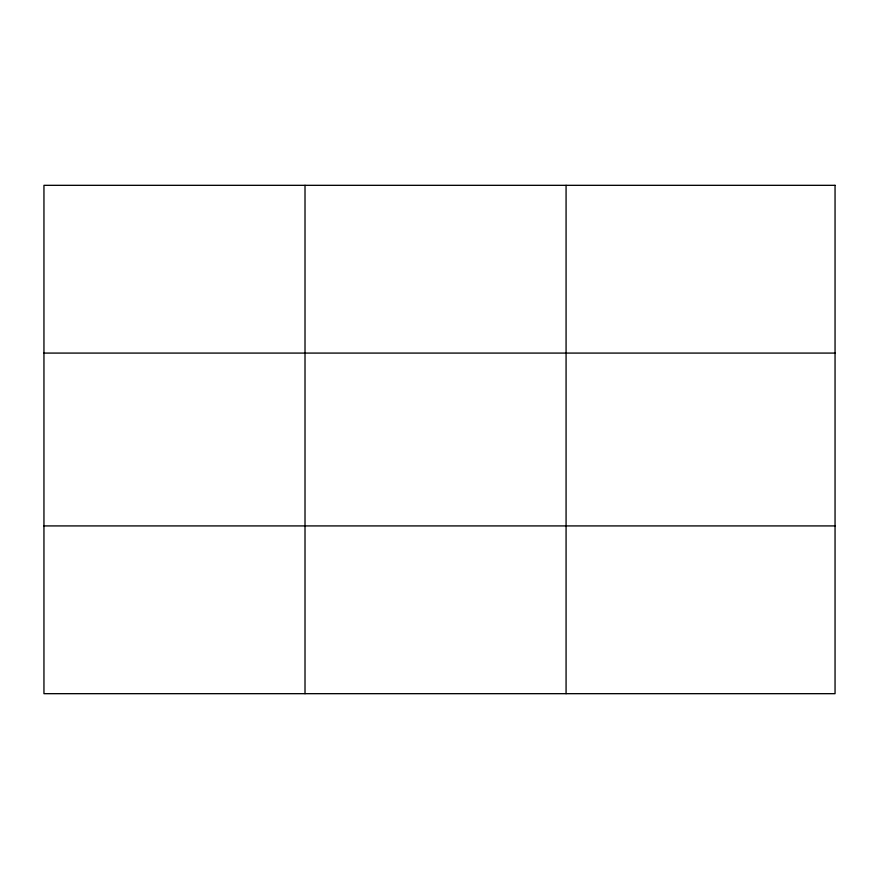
<?xml version="1.0" encoding="UTF-8"?>
<svg xmlns="http://www.w3.org/2000/svg" width="879" height="879" viewBox="0 0 879 879"><rect width="100%" height="100%" fill="white"/><g stroke="black" fill="none" stroke-linecap="round" stroke-linejoin="round"><path stroke-width="1.32" d="M305.013 185.326L305.013 693.674M566.076 185.326L566.076 693.674M43.95 353.083L835.05 353.083M43.95 525.917L835.05 525.917M835.05 185.326L835.05 693.674L43.95 693.674L43.95 185.326L835.05 185.326"/></g></svg>
